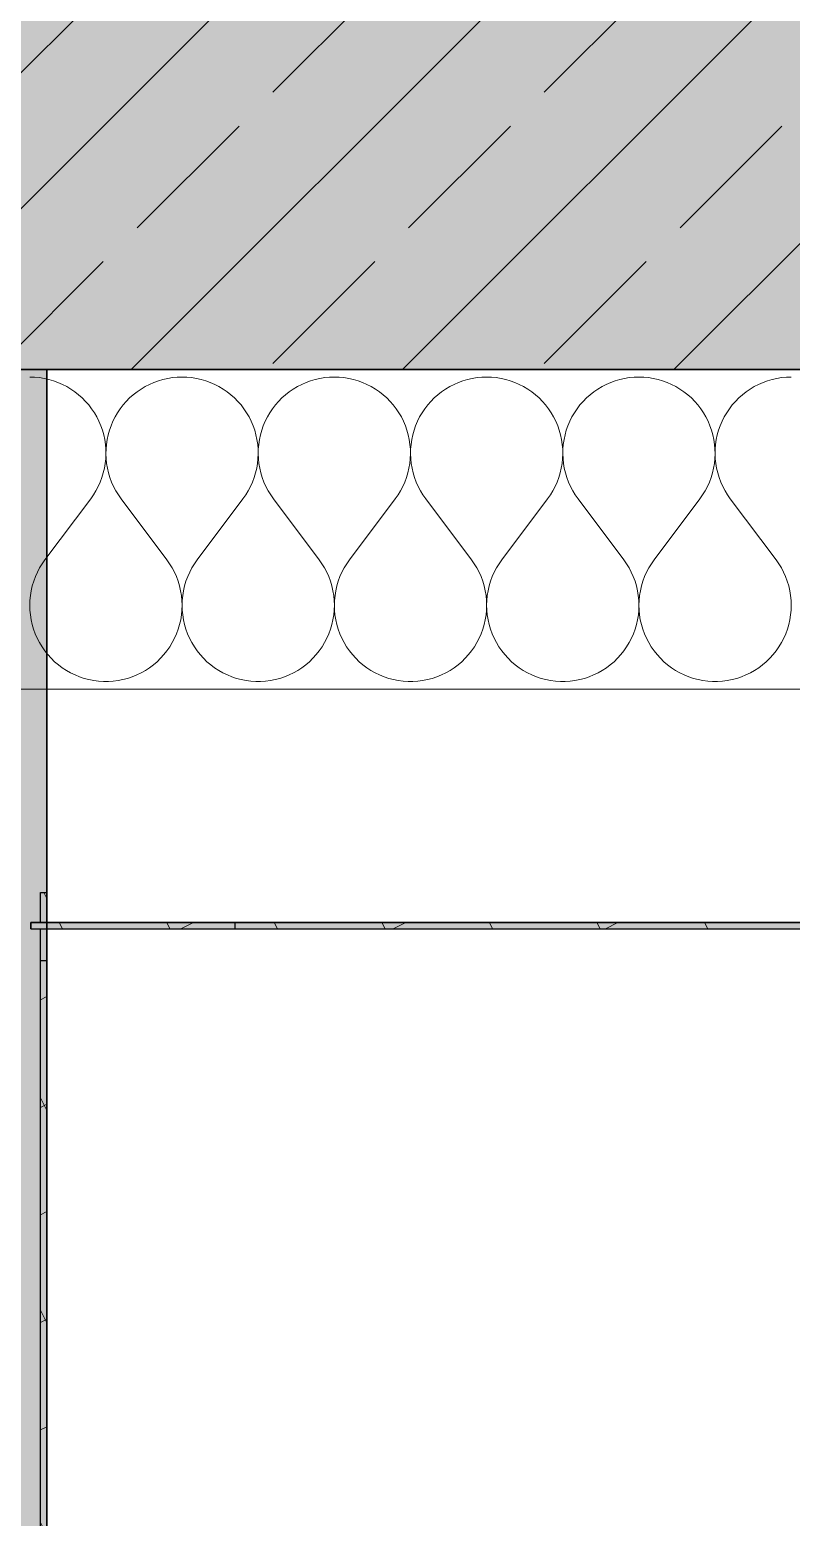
# Model space of a CAD drawing. Header units: metres. Extents: x -22.4 to 53.1, y 133.6 to 157.9.
# Drawn here: x 0.94 to 1.416, y 137.122 to 138.052 of the extents above; entities that cross this region are included whole.
import ezdxf

# ---------------------------------------------------------------- set-up
doc = ezdxf.new("R2010")
doc.units = ezdxf.units.M
doc.header["$MEASUREMENT"] = 0
doc.linetypes.add('Wipeout_Contour', pattern=[1, 0, -1])
for name, color, linetype in [('10  Fassade', 7, 'Continuous'), ('10  Fassade_Deckschraffur', 7, 'Continuous'), ('10  Fassade_Schnittschraffur', 7, 'Continuous'), ('10  Treppen + Rampen', 7, 'Continuous'), ('10  Wand Massiv', 7, 'Continuous'), ('10  Wand Massiv_Schnittschraffur', 7, 'Continuous'), ('Neubau_10  Treppen + Rampen', 7, 'Continuous')]:
    doc.layers.add(name, color=color, linetype=linetype)
pattern_1 = [(26.86749, (-110.10794, 75.264664), (-0.027115717, 0.053523246), []), (116.86749, (-110.10794, 75.264664), (0.053523246, 0.027115717), [])]

# ---------------------------------------------------------------- blocks, each defined once
blk = doc.blocks.new('*X16', base_point=(-23.4289, 120.77961))
at = {"layer": '10  Wand Massiv_Schnittschraffur', "color": 98, "linetype": 'Continuous', "lineweight": 13, "ltscale": 1000, "true_color": 0x000100}
for p, q in [((0.94269, 137.83505), (0.93968, 137.83515)), ((0.94569, 137.83477), (0.94269, 137.83505)), ((0.94866, 137.83429), (0.94569, 137.83477)), ((0.9516, 137.83363), (0.94866, 137.83429)), ((0.95449, 137.83278), (0.9516, 137.83363)), ((0.95732, 137.83176), (0.95449, 137.83278)), ((0.96008, 137.83055), (0.95732, 137.83176)), ((0.96276, 137.82918), (0.96008, 137.83055)), ((1.01451, 137.83055), (1.01183, 137.82918)), ((1.01727, 137.83176), (1.01451, 137.83055)), ((1.0201, 137.83278), (1.01727, 137.83176)), ((1.02299, 137.83363), (1.0201, 137.83278)), ((1.02593, 137.83429), (1.02299, 137.83363)), ((1.02891, 137.83477), (1.02593, 137.83429)), ((1.0319, 137.83505), (1.02891, 137.83477)), ((1.03491, 137.83515), (1.0319, 137.83505)), ((1.03793, 137.83505), (1.03491, 137.83515)), ((1.04092, 137.83477), (1.03793, 137.83505)), ((1.0439, 137.83429), (1.04092, 137.83477)), ((1.04684, 137.83363), (1.0439, 137.83429)), ((1.04973, 137.83278), (1.04684, 137.83363)), ((1.05256, 137.83176), (1.04973, 137.83278)), ((1.05532, 137.83055), (1.05256, 137.83176)), ((1.058, 137.82918), (1.05532, 137.83055)), ((1.10975, 137.83055), (1.10707, 137.82918)), ((1.11251, 137.83176), (1.10975, 137.83055)), ((1.11534, 137.83278), (1.11251, 137.83176)), ((1.11823, 137.83363), (1.11534, 137.83278)), ((1.12117, 137.83429), (1.11823, 137.83363)), ((1.12414, 137.83477), (1.12117, 137.83429)), ((1.12714, 137.83505), (1.12414, 137.83477)), ((1.13015, 137.83515), (1.12714, 137.83505)), ((1.13316, 137.83505), (1.13015, 137.83515)), ((1.13616, 137.83477), (1.13316, 137.83505)), ((1.13914, 137.83429), (1.13616, 137.83477)), ((1.14208, 137.83363), (1.13914, 137.83429)), ((1.14497, 137.83278), (1.14208, 137.83363)), ((1.1478, 137.83176), (1.14497, 137.83278)), ((1.15056, 137.83055), (1.1478, 137.83176)), ((1.15324, 137.82918), (1.15056, 137.83055)), ((1.20499, 137.83055), (1.20231, 137.82918)), ((1.20775, 137.83176), (1.20499, 137.83055)), ((1.21058, 137.83278), (1.20775, 137.83176)), ((1.21347, 137.83363), (1.21058, 137.83278)), ((1.21641, 137.83429), (1.21347, 137.83363)), ((1.21938, 137.83477), (1.21641, 137.83429)), ((1.22238, 137.83505), (1.21938, 137.83477)), ((1.22539, 137.83515), (1.22238, 137.83505)), ((1.2284, 137.83505), (1.22539, 137.83515)), ((1.2314, 137.83477), (1.2284, 137.83505)), ((1.23437, 137.83429), (1.2314, 137.83477)), ((1.23731, 137.83363), (1.23437, 137.83429)), ((1.2402, 137.83278), (1.23731, 137.83363)), ((1.24304, 137.83176), (1.2402, 137.83278)), ((1.2458, 137.83055), (1.24304, 137.83176)), ((1.24848, 137.82918), (1.2458, 137.83055)), ((1.30022, 137.83055), (1.29754, 137.82918)), ((1.30298, 137.83176), (1.30022, 137.83055)), ((1.30582, 137.83278), (1.30298, 137.83176)), ((1.30871, 137.83363), (1.30582, 137.83278)), ((1.31165, 137.83429), (1.30871, 137.83363)), ((1.31462, 137.83477), (1.31165, 137.83429)), ((1.31762, 137.83505), (1.31462, 137.83477)), ((1.32063, 137.83515), (1.31762, 137.83505)), ((1.32364, 137.83505), (1.32063, 137.83515)), ((1.32664, 137.83477), (1.32364, 137.83505)), ((1.32961, 137.83429), (1.32664, 137.83477)), ((1.33255, 137.83363), (1.32961, 137.83429)), ((1.33544, 137.83278), (1.33255, 137.83363)), ((1.33827, 137.83176), (1.33544, 137.83278)), ((1.34104, 137.83055), (1.33827, 137.83176)), ((1.34371, 137.82918), (1.34104, 137.83055)), ((1.39546, 137.83055), (1.39278, 137.82918)), ((1.39822, 137.83176), (1.39546, 137.83055)), ((1.40105, 137.83278), (1.39822, 137.83176)), ((1.40394, 137.83363), (1.40105, 137.83278)), ((1.40688, 137.83429), (1.40394, 137.83363)), ((1.40986, 137.83477), (1.40688, 137.83429)), ((1.41286, 137.83505), (1.40986, 137.83477)), ((1.41587, 137.83515), (1.41286, 137.83505)), ((0.96535, 137.82763), (0.96276, 137.82918)), ((0.96783, 137.82593), (0.96535, 137.82763)), ((0.97021, 137.82407), (0.96783, 137.82593)), ((0.97245, 137.82207), (0.97021, 137.82407)), ((0.97457, 137.81993), (0.97245, 137.82207)), ((1.00214, 137.82207), (1.00002, 137.81993)), ((1.00439, 137.82407), (1.00214, 137.82207)), ((1.00676, 137.82593), (1.00439, 137.82407)), ((1.00924, 137.82763), (1.00676, 137.82593)), ((1.01183, 137.82918), (1.00924, 137.82763)), ((1.06059, 137.82763), (1.058, 137.82918)), ((1.06307, 137.82593), (1.06059, 137.82763)), ((1.06544, 137.82407), (1.06307, 137.82593)), ((1.06769, 137.82207), (1.06544, 137.82407)), ((1.06981, 137.81993), (1.06769, 137.82207)), ((1.09738, 137.82207), (1.09526, 137.81993)), ((1.09962, 137.82407), (1.09738, 137.82207)), ((1.102, 137.82593), (1.09962, 137.82407)), ((1.10448, 137.82763), (1.102, 137.82593)), ((1.10707, 137.82918), (1.10448, 137.82763)), ((1.15583, 137.82763), (1.15324, 137.82918)), ((1.15831, 137.82593), (1.15583, 137.82763)), ((1.16068, 137.82407), (1.15831, 137.82593)), ((1.16293, 137.82207), (1.16068, 137.82407)), ((1.16505, 137.81993), (1.16293, 137.82207)), ((1.19261, 137.82207), (1.1905, 137.81993)), ((1.19486, 137.82407), (1.19261, 137.82207)), ((1.19723, 137.82593), (1.19486, 137.82407)), ((1.19972, 137.82763), (1.19723, 137.82593)), ((1.20231, 137.82918), (1.19972, 137.82763)), ((1.25106, 137.82763), (1.24848, 137.82918)), ((1.25355, 137.82593), (1.25106, 137.82763)), ((1.25592, 137.82407), (1.25355, 137.82593)), ((1.25817, 137.82207), (1.25592, 137.82407)), ((1.26029, 137.81993), (1.25817, 137.82207)), ((1.28785, 137.82207), (1.28573, 137.81993)), ((1.2901, 137.82407), (1.28785, 137.82207)), ((1.29247, 137.82593), (1.2901, 137.82407)), ((1.29496, 137.82763), (1.29247, 137.82593)), ((1.29754, 137.82918), (1.29496, 137.82763)), ((1.3463, 137.82763), (1.34371, 137.82918)), ((1.34879, 137.82593), (1.3463, 137.82763)), ((1.35116, 137.82407), (1.34879, 137.82593)), ((1.35341, 137.82207), (1.35116, 137.82407)), ((1.35553, 137.81993), (1.35341, 137.82207)), ((1.38309, 137.82207), (1.38097, 137.81993)), ((1.38534, 137.82407), (1.38309, 137.82207)), ((1.38771, 137.82593), (1.38534, 137.82407)), ((1.3902, 137.82763), (1.38771, 137.82593)), ((1.39278, 137.82918), (1.3902, 137.82763)), ((0.97655, 137.81766), (0.97457, 137.81993)), ((0.97838, 137.81527), (0.97655, 137.81766)), ((0.98006, 137.81276), (0.97838, 137.81527)), ((0.98157, 137.81016), (0.98006, 137.81276)), ((0.99453, 137.81276), (0.99302, 137.81016)), ((0.99621, 137.81527), (0.99453, 137.81276)), ((0.99804, 137.81766), (0.99621, 137.81527)), ((1.00002, 137.81993), (0.99804, 137.81766)), ((1.07179, 137.81766), (1.06981, 137.81993)), ((1.07362, 137.81527), (1.07179, 137.81766)), ((1.0753, 137.81276), (1.07362, 137.81527)), ((1.07681, 137.81016), (1.0753, 137.81276)), ((1.08977, 137.81276), (1.08826, 137.81016)), ((1.09145, 137.81527), (1.08977, 137.81276)), ((1.09328, 137.81766), (1.09145, 137.81527)), ((1.09526, 137.81993), (1.09328, 137.81766)), ((1.16703, 137.81766), (1.16505, 137.81993)), ((1.16886, 137.81527), (1.16703, 137.81766)), ((1.17054, 137.81276), (1.16886, 137.81527)), ((1.17205, 137.81016), (1.17054, 137.81276)), ((1.18501, 137.81276), (1.18349, 137.81016)), ((1.18669, 137.81527), (1.18501, 137.81276)), ((1.18852, 137.81766), (1.18669, 137.81527)), ((1.1905, 137.81993), (1.18852, 137.81766)), ((1.26227, 137.81766), (1.26029, 137.81993)), ((1.2641, 137.81527), (1.26227, 137.81766)), ((1.26577, 137.81276), (1.2641, 137.81527)), ((1.26729, 137.81016), (1.26577, 137.81276)), ((1.28025, 137.81276), (1.27873, 137.81016)), ((1.28192, 137.81527), (1.28025, 137.81276)), ((1.28375, 137.81766), (1.28192, 137.81527)), ((1.28573, 137.81993), (1.28375, 137.81766)), ((1.3575, 137.81766), (1.35553, 137.81993)), ((1.35934, 137.81527), (1.3575, 137.81766)), ((1.36101, 137.81276), (1.35934, 137.81527)), ((1.36253, 137.81016), (1.36101, 137.81276)), ((1.37549, 137.81276), (1.37397, 137.81016)), ((1.37716, 137.81527), (1.37549, 137.81276)), ((1.37899, 137.81766), (1.37716, 137.81527)), ((1.38097, 137.81993), (1.37899, 137.81766)), ((0.98292, 137.80747), (0.98157, 137.81016)), ((0.98409, 137.80469), (0.98292, 137.80747)), ((0.98509, 137.80185), (0.98409, 137.80469)), ((0.9905, 137.80469), (0.9895, 137.80185)), ((0.99167, 137.80747), (0.9905, 137.80469)), ((0.99302, 137.81016), (0.99167, 137.80747)), ((1.07816, 137.80747), (1.07681, 137.81016)), ((1.07933, 137.80469), (1.07816, 137.80747)), ((1.08033, 137.80185), (1.07933, 137.80469)), ((1.08574, 137.80469), (1.08474, 137.80185)), ((1.08691, 137.80747), (1.08574, 137.80469)), ((1.08826, 137.81016), (1.08691, 137.80747)), ((1.1734, 137.80747), (1.17205, 137.81016)), ((1.17457, 137.80469), (1.1734, 137.80747)), ((1.17557, 137.80185), (1.17457, 137.80469)), ((1.18097, 137.80469), (1.17998, 137.80185)), ((1.18215, 137.80747), (1.18097, 137.80469)), ((1.18349, 137.81016), (1.18215, 137.80747)), ((1.26864, 137.80747), (1.26729, 137.81016)), ((1.26981, 137.80469), (1.26864, 137.80747)), ((1.27081, 137.80185), (1.26981, 137.80469)), ((1.27621, 137.80469), (1.27521, 137.80185)), ((1.27739, 137.80747), (1.27621, 137.80469)), ((1.27873, 137.81016), (1.27739, 137.80747)), ((1.36387, 137.80747), (1.36253, 137.81016)), ((1.36505, 137.80469), (1.36387, 137.80747)), ((1.36604, 137.80185), (1.36505, 137.80469)), ((1.37145, 137.80469), (1.37045, 137.80185)), ((1.37262, 137.80747), (1.37145, 137.80469)), ((1.37397, 137.81016), (1.37262, 137.80747)), ((0.98591, 137.79895), (0.98509, 137.80185)), ((0.98654, 137.796), (0.98591, 137.79895)), ((0.98698, 137.79302), (0.98654, 137.796)), ((0.98723, 137.79002), (0.98698, 137.79302)), ((0.98761, 137.79302), (0.98736, 137.79002)), ((0.98806, 137.796), (0.98761, 137.79302)), ((0.98869, 137.79895), (0.98806, 137.796)), ((0.9895, 137.80185), (0.98869, 137.79895)), ((1.08114, 137.79895), (1.08033, 137.80185)), ((1.08177, 137.796), (1.08114, 137.79895)), ((1.08222, 137.79302), (1.08177, 137.796)), ((1.08247, 137.79002), (1.08222, 137.79302)), ((1.08285, 137.79302), (1.0826, 137.79002)), ((1.08329, 137.796), (1.08285, 137.79302)), ((1.08392, 137.79895), (1.08329, 137.796)), ((1.08474, 137.80185), (1.08392, 137.79895)), ((1.17638, 137.79895), (1.17557, 137.80185)), ((1.17701, 137.796), (1.17638, 137.79895)), ((1.17745, 137.79302), (1.17701, 137.796)), ((1.17771, 137.79002), (1.17745, 137.79302)), ((1.17809, 137.79302), (1.17784, 137.79002)), ((1.17853, 137.796), (1.17809, 137.79302)), ((1.17916, 137.79895), (1.17853, 137.796)), ((1.17998, 137.80185), (1.17916, 137.79895)), ((1.27162, 137.79895), (1.27081, 137.80185)), ((1.27225, 137.796), (1.27162, 137.79895)), ((1.27269, 137.79302), (1.27225, 137.796)), ((1.27294, 137.79002), (1.27269, 137.79302)), ((1.27333, 137.79302), (1.27308, 137.79002)), ((1.27377, 137.796), (1.27333, 137.79302)), ((1.2744, 137.79895), (1.27377, 137.796)), ((1.27521, 137.80185), (1.2744, 137.79895)), ((1.36686, 137.79895), (1.36604, 137.80185)), ((1.36749, 137.796), (1.36686, 137.79895)), ((1.36793, 137.79302), (1.36749, 137.796)), ((1.36818, 137.79002), (1.36793, 137.79302)), ((1.36857, 137.79302), (1.36831, 137.79002)), ((1.36901, 137.796), (1.36857, 137.79302)), ((1.36964, 137.79895), (1.36901, 137.796)), ((1.37045, 137.80185), (1.36964, 137.79895)), ((0.98685, 137.78101), (0.98717, 137.784)), ((0.98717, 137.784), (0.98729, 137.78701)), ((0.98729, 137.78701), (0.98723, 137.79002)), ((0.98736, 137.79002), (0.9873, 137.78701)), ((0.9873, 137.78701), (0.98743, 137.784)), ((0.98743, 137.784), (0.98774, 137.78101)), ((1.08209, 137.78101), (1.0824, 137.784)), ((1.0824, 137.784), (1.08253, 137.78701)), ((1.08253, 137.78701), (1.08247, 137.79002)), ((1.0826, 137.79002), (1.08254, 137.78701)), ((1.08254, 137.78701), (1.08266, 137.784)), ((1.08266, 137.784), (1.08298, 137.78101)), ((1.17732, 137.78101), (1.17764, 137.784)), ((1.17764, 137.784), (1.17777, 137.78701)), ((1.17777, 137.78701), (1.17771, 137.79002)), ((1.17784, 137.79002), (1.17777, 137.78701)), ((1.17777, 137.78701), (1.1779, 137.784)), ((1.1779, 137.784), (1.17822, 137.78101)), ((1.27256, 137.78101), (1.27288, 137.784)), ((1.27288, 137.784), (1.27301, 137.78701)), ((1.27301, 137.78701), (1.27294, 137.79002)), ((1.27308, 137.79002), (1.27301, 137.78701)), ((1.27301, 137.78701), (1.27314, 137.784)), ((1.27314, 137.784), (1.27346, 137.78101)), ((1.3678, 137.78101), (1.36812, 137.784)), ((1.36812, 137.784), (1.36825, 137.78701)), ((1.36825, 137.78701), (1.36818, 137.79002)), ((1.36831, 137.79002), (1.36825, 137.78701)), ((1.36825, 137.78701), (1.36838, 137.784)), ((1.36838, 137.784), (1.3687, 137.78101)), ((0.98477, 137.77222), (0.98565, 137.77511)), ((0.98565, 137.77511), (0.98634, 137.77804)), ((0.98634, 137.77804), (0.98685, 137.78101)), ((0.98774, 137.78101), (0.98825, 137.77804)), ((0.98825, 137.77804), (0.98894, 137.77511)), ((0.98894, 137.77511), (0.98982, 137.77222)), ((1.08001, 137.77222), (1.08089, 137.77511)), ((1.08089, 137.77511), (1.08158, 137.77804)), ((1.08158, 137.77804), (1.08209, 137.78101)), ((1.08298, 137.78101), (1.08349, 137.77804)), ((1.08349, 137.77804), (1.08418, 137.77511)), ((1.08418, 137.77511), (1.08506, 137.77222)), ((1.17525, 137.77222), (1.17612, 137.77511)), ((1.17612, 137.77511), (1.17682, 137.77804)), ((1.17682, 137.77804), (1.17732, 137.78101)), ((1.17822, 137.78101), (1.17873, 137.77804)), ((1.17873, 137.77804), (1.17942, 137.77511)), ((1.17942, 137.77511), (1.1803, 137.77222)), ((1.27048, 137.77222), (1.27136, 137.77511)), ((1.27136, 137.77511), (1.27205, 137.77804)), ((1.27205, 137.77804), (1.27256, 137.78101)), ((1.27346, 137.78101), (1.27397, 137.77804)), ((1.27397, 137.77804), (1.27466, 137.77511)), ((1.27466, 137.77511), (1.27554, 137.77222)), ((1.36572, 137.77222), (1.3666, 137.77511)), ((1.3666, 137.77511), (1.36729, 137.77804)), ((1.36729, 137.77804), (1.3678, 137.78101)), ((1.3687, 137.78101), (1.3692, 137.77804)), ((1.3692, 137.77804), (1.3699, 137.77511)), ((1.3699, 137.77511), (1.37077, 137.77222)), ((0.98107, 137.76399), (0.98248, 137.76666)), ((0.98248, 137.76666), (0.98371, 137.7694)), ((0.98371, 137.7694), (0.98477, 137.77222)), ((0.98982, 137.77222), (0.99088, 137.7694)), ((0.99088, 137.7694), (0.99211, 137.76666)), ((0.99211, 137.76666), (0.99352, 137.76399)), ((1.07631, 137.76399), (1.07772, 137.76666)), ((1.07772, 137.76666), (1.07895, 137.7694)), ((1.07895, 137.7694), (1.08001, 137.77222)), ((1.08506, 137.77222), (1.08612, 137.7694)), ((1.08612, 137.7694), (1.08735, 137.76666)), ((1.08735, 137.76666), (1.08876, 137.76399)), ((1.17155, 137.76399), (1.17295, 137.76666)), ((1.17295, 137.76666), (1.17419, 137.7694)), ((1.17419, 137.7694), (1.17525, 137.77222)), ((1.1803, 137.77222), (1.18136, 137.7694)), ((1.18136, 137.7694), (1.18259, 137.76666)), ((1.18259, 137.76666), (1.18399, 137.76399)), ((1.26679, 137.76399), (1.26819, 137.76666)), ((1.26819, 137.76666), (1.26943, 137.7694)), ((1.26943, 137.7694), (1.27048, 137.77222)), ((1.27554, 137.77222), (1.27659, 137.7694)), ((1.27659, 137.7694), (1.27783, 137.76666)), ((1.27783, 137.76666), (1.27923, 137.76399)), ((1.36203, 137.76399), (1.36343, 137.76666)), ((1.36343, 137.76666), (1.36466, 137.7694)), ((1.36466, 137.7694), (1.36572, 137.77222)), ((1.37077, 137.77222), (1.37183, 137.7694)), ((1.37183, 137.7694), (1.37307, 137.76666)), ((1.37307, 137.76666), (1.37447, 137.76399)), ((0.9492, 137.72086), (0.97777, 137.75896)), ((0.97777, 137.75896), (0.9795, 137.76142)), ((0.9795, 137.76142), (0.98107, 137.76399)), ((0.99352, 137.76399), (0.99509, 137.76142)), ((0.99509, 137.76142), (0.99682, 137.75896)), ((1.02539, 137.72086), (0.99682, 137.75896)), ((1.04444, 137.72086), (1.07301, 137.75896)), ((1.07301, 137.75896), (1.07474, 137.76142)), ((1.07474, 137.76142), (1.07631, 137.76399)), ((1.08876, 137.76399), (1.09033, 137.76142)), ((1.09033, 137.76142), (1.09206, 137.75896)), ((1.12063, 137.72086), (1.09206, 137.75896)), ((1.13968, 137.72086), (1.16825, 137.75896)), ((1.16825, 137.75896), (1.16998, 137.76142)), ((1.16998, 137.76142), (1.17155, 137.76399)), ((1.18399, 137.76399), (1.18557, 137.76142)), ((1.18557, 137.76142), (1.1873, 137.75896)), ((1.21587, 137.72086), (1.1873, 137.75896)), ((1.23491, 137.72086), (1.26349, 137.75896)), ((1.26349, 137.75896), (1.26522, 137.76142)), ((1.26522, 137.76142), (1.26679, 137.76399)), ((1.27923, 137.76399), (1.2808, 137.76142)), ((1.2808, 137.76142), (1.28253, 137.75896)), ((1.31111, 137.72086), (1.28253, 137.75896)), ((1.33015, 137.72086), (1.35872, 137.75896)), ((1.35872, 137.75896), (1.36045, 137.76142)), ((1.36045, 137.76142), (1.36203, 137.76399)), ((1.37447, 137.76399), (1.37604, 137.76142)), ((1.37604, 137.76142), (1.37777, 137.75896)), ((1.40634, 137.72086), (1.37777, 137.75896)), ((0.9492, 137.72086), (0.94745, 137.71836)), ((1.02715, 137.71836), (1.02539, 137.72086)), ((1.04444, 137.72086), (1.04268, 137.71836)), ((1.12238, 137.71836), (1.12063, 137.72086)), ((1.13968, 137.72086), (1.13792, 137.71836)), ((1.21762, 137.71836), (1.21587, 137.72086)), ((1.23491, 137.72086), (1.23316, 137.71836)), ((1.31286, 137.71836), (1.31111, 137.72086)), ((1.33015, 137.72086), (1.3284, 137.71836)), ((1.4081, 137.71836), (1.40634, 137.72086)), ((0.94319, 137.71025), (0.94213, 137.70739)), ((0.94444, 137.71304), (0.94319, 137.71025)), ((0.94586, 137.71575), (0.94444, 137.71304)), ((0.94745, 137.71836), (0.94586, 137.71575)), ((1.02874, 137.71575), (1.02715, 137.71836)), ((1.03015, 137.71304), (1.02874, 137.71575)), ((1.0314, 137.71025), (1.03015, 137.71304)), ((1.03246, 137.70739), (1.0314, 137.71025)), ((1.03843, 137.71025), (1.03737, 137.70739)), ((1.03968, 137.71304), (1.03843, 137.71025)), ((1.04109, 137.71575), (1.03968, 137.71304)), ((1.04268, 137.71836), (1.04109, 137.71575)), ((1.12397, 137.71575), (1.12238, 137.71836)), ((1.12539, 137.71304), (1.12397, 137.71575)), ((1.12664, 137.71025), (1.12539, 137.71304)), ((1.1277, 137.70739), (1.12664, 137.71025)), ((1.13367, 137.71025), (1.13261, 137.70739)), ((1.13491, 137.71304), (1.13367, 137.71025)), ((1.13633, 137.71575), (1.13491, 137.71304)), ((1.13792, 137.71836), (1.13633, 137.71575)), ((1.21921, 137.71575), (1.21762, 137.71836)), ((1.22063, 137.71304), (1.21921, 137.71575)), ((1.22187, 137.71025), (1.22063, 137.71304)), ((1.22293, 137.70739), (1.22187, 137.71025)), ((1.22891, 137.71025), (1.22785, 137.70739)), ((1.23015, 137.71304), (1.22891, 137.71025)), ((1.23157, 137.71575), (1.23015, 137.71304)), ((1.23316, 137.71836), (1.23157, 137.71575)), ((1.31445, 137.71575), (1.31286, 137.71836)), ((1.31587, 137.71304), (1.31445, 137.71575)), ((1.31711, 137.71025), (1.31587, 137.71304)), ((1.31817, 137.70739), (1.31711, 137.71025)), ((1.32415, 137.71025), (1.32309, 137.70739)), ((1.32539, 137.71304), (1.32415, 137.71025)), ((1.32681, 137.71575), (1.32539, 137.71304)), ((1.3284, 137.71836), (1.32681, 137.71575)), ((1.40969, 137.71575), (1.4081, 137.71836)), ((1.41111, 137.71304), (1.40969, 137.71575)), ((1.41235, 137.71025), (1.41111, 137.71304)), ((1.41341, 137.70739), (1.41235, 137.71025)), ((0.94057, 137.70148), (0.94008, 137.69846)), ((0.94126, 137.70446), (0.94057, 137.70148)), ((0.94213, 137.70739), (0.94126, 137.70446)), ((1.03333, 137.70446), (1.03246, 137.70739)), ((1.03402, 137.70148), (1.03333, 137.70446)), ((1.03451, 137.69846), (1.03402, 137.70148)), ((1.03581, 137.70148), (1.03532, 137.69846)), ((1.0365, 137.70446), (1.03581, 137.70148)), ((1.03737, 137.70739), (1.0365, 137.70446)), ((1.12857, 137.70446), (1.1277, 137.70739)), ((1.12926, 137.70148), (1.12857, 137.70446)), ((1.12975, 137.69846), (1.12926, 137.70148)), ((1.13105, 137.70148), (1.13056, 137.69846)), ((1.13173, 137.70446), (1.13105, 137.70148)), ((1.13261, 137.70739), (1.13173, 137.70446)), ((1.22381, 137.70446), (1.22293, 137.70739)), ((1.2245, 137.70148), (1.22381, 137.70446)), ((1.22499, 137.69846), (1.2245, 137.70148)), ((1.22629, 137.70148), (1.22579, 137.69846)), ((1.22697, 137.70446), (1.22629, 137.70148)), ((1.22785, 137.70739), (1.22697, 137.70446)), ((1.31905, 137.70446), (1.31817, 137.70739)), ((1.31973, 137.70148), (1.31905, 137.70446)), ((1.32023, 137.69846), (1.31973, 137.70148)), ((1.32152, 137.70148), (1.32103, 137.69846)), ((1.32221, 137.70446), (1.32152, 137.70148)), ((1.32309, 137.70739), (1.32221, 137.70446)), ((1.41429, 137.70446), (1.41341, 137.70739)), ((1.41497, 137.70148), (1.41429, 137.70446)), ((1.41547, 137.69846), (1.41497, 137.70148)), ((0.93978, 137.69542), (0.93968, 137.69237)), ((0.93968, 137.69237), (0.93977, 137.68931)), ((0.94008, 137.69846), (0.93978, 137.69542)), ((1.03481, 137.69542), (1.03451, 137.69846)), ((1.03491, 137.69237), (1.03481, 137.69542)), ((1.03482, 137.68931), (1.03491, 137.69237)), ((1.03502, 137.69542), (1.03491, 137.69237)), ((1.03491, 137.69237), (1.03501, 137.68931)), ((1.03532, 137.69846), (1.03502, 137.69542)), ((1.13005, 137.69542), (1.12975, 137.69846)), ((1.13015, 137.69237), (1.13005, 137.69542)), ((1.13006, 137.68931), (1.13015, 137.69237)), ((1.13026, 137.69542), (1.13015, 137.69237)), ((1.13015, 137.69237), (1.13025, 137.68931)), ((1.13056, 137.69846), (1.13026, 137.69542)), ((1.22529, 137.69542), (1.22499, 137.69846)), ((1.22539, 137.69237), (1.22529, 137.69542)), ((1.2253, 137.68931), (1.22539, 137.69237)), ((1.22549, 137.69542), (1.22539, 137.69237)), ((1.22539, 137.69237), (1.22548, 137.68931)), ((1.22579, 137.69846), (1.22549, 137.69542)), ((1.32053, 137.69542), (1.32023, 137.69846)), ((1.32063, 137.69237), (1.32053, 137.69542)), ((1.32054, 137.68931), (1.32063, 137.69237)), ((1.32073, 137.69542), (1.32063, 137.69237)), ((1.32063, 137.69237), (1.32072, 137.68931)), ((1.32103, 137.69846), (1.32073, 137.69542)), ((1.41576, 137.69542), (1.41547, 137.69846)), ((1.41587, 137.69237), (1.41576, 137.69542)), ((1.41577, 137.68931), (1.41587, 137.69237)), ((0.93977, 137.68931), (0.94006, 137.68627)), ((0.94006, 137.68627), (0.94054, 137.68325)), ((0.94054, 137.68325), (0.94122, 137.68027)), ((1.03337, 137.68027), (1.03405, 137.68325)), ((1.03405, 137.68325), (1.03453, 137.68627)), ((1.03453, 137.68627), (1.03482, 137.68931)), ((1.03501, 137.68931), (1.0353, 137.68627)), ((1.0353, 137.68627), (1.03578, 137.68325)), ((1.03578, 137.68325), (1.03646, 137.68027)), ((1.12861, 137.68027), (1.12929, 137.68325)), ((1.12929, 137.68325), (1.12977, 137.68627)), ((1.12977, 137.68627), (1.13006, 137.68931)), ((1.13025, 137.68931), (1.13053, 137.68627)), ((1.13053, 137.68627), (1.13102, 137.68325)), ((1.13102, 137.68325), (1.13169, 137.68027)), ((1.22385, 137.68027), (1.22453, 137.68325)), ((1.22453, 137.68325), (1.22501, 137.68627)), ((1.22501, 137.68627), (1.2253, 137.68931)), ((1.22548, 137.68931), (1.22577, 137.68627)), ((1.22577, 137.68627), (1.22626, 137.68325)), ((1.22626, 137.68325), (1.22693, 137.68027)), ((1.31909, 137.68027), (1.31976, 137.68325)), ((1.31976, 137.68325), (1.32025, 137.68627)), ((1.32025, 137.68627), (1.32054, 137.68931)), ((1.32072, 137.68931), (1.32101, 137.68627)), ((1.32101, 137.68627), (1.32149, 137.68325)), ((1.32149, 137.68325), (1.32217, 137.68027)), ((1.41433, 137.68027), (1.415, 137.68325)), ((1.415, 137.68325), (1.41549, 137.68627)), ((1.41549, 137.68627), (1.41577, 137.68931)), ((0.94122, 137.68027), (0.94208, 137.67734)), ((0.94208, 137.67734), (0.94313, 137.67447)), ((0.94313, 137.67447), (0.94437, 137.67168)), ((1.03022, 137.67168), (1.03146, 137.67447)), ((1.03146, 137.67447), (1.03251, 137.67734)), ((1.03251, 137.67734), (1.03337, 137.68027)), ((1.03646, 137.68027), (1.03732, 137.67734)), ((1.03732, 137.67734), (1.03837, 137.67447)), ((1.03837, 137.67447), (1.03961, 137.67168)), ((1.12546, 137.67168), (1.1267, 137.67447)), ((1.1267, 137.67447), (1.12775, 137.67734)), ((1.12775, 137.67734), (1.12861, 137.68027)), ((1.13169, 137.68027), (1.13256, 137.67734)), ((1.13256, 137.67734), (1.13361, 137.67447)), ((1.13361, 137.67447), (1.13484, 137.67168)), ((1.2207, 137.67168), (1.22193, 137.67447)), ((1.22193, 137.67447), (1.22299, 137.67734)), ((1.22299, 137.67734), (1.22385, 137.68027)), ((1.22693, 137.68027), (1.2278, 137.67734)), ((1.2278, 137.67734), (1.22885, 137.67447)), ((1.22885, 137.67447), (1.23008, 137.67168)), ((1.31594, 137.67168), (1.31717, 137.67447)), ((1.31717, 137.67447), (1.31822, 137.67734)), ((1.31822, 137.67734), (1.31909, 137.68027)), ((1.32217, 137.68027), (1.32304, 137.67734)), ((1.32304, 137.67734), (1.32409, 137.67447)), ((1.32409, 137.67447), (1.32532, 137.67168)), ((1.41118, 137.67168), (1.41241, 137.67447)), ((1.41241, 137.67447), (1.41346, 137.67734)), ((1.41346, 137.67734), (1.41433, 137.68027)), ((0.94437, 137.67168), (0.94578, 137.66897)), ((0.94578, 137.66897), (0.94736, 137.66635)), ((0.94736, 137.66635), (0.94911, 137.66385)), ((0.94911, 137.66385), (0.95101, 137.66145)), ((1.02358, 137.66145), (1.02549, 137.66385)), ((1.02549, 137.66385), (1.02723, 137.66635)), ((1.02723, 137.66635), (1.02881, 137.66897)), ((1.02881, 137.66897), (1.03022, 137.67168)), ((1.03961, 137.67168), (1.04102, 137.66897)), ((1.04102, 137.66897), (1.0426, 137.66635)), ((1.0426, 137.66635), (1.04434, 137.66385)), ((1.04434, 137.66385), (1.04625, 137.66145)), ((1.11882, 137.66145), (1.12072, 137.66385)), ((1.12072, 137.66385), (1.12247, 137.66635)), ((1.12247, 137.66635), (1.12405, 137.66897)), ((1.12405, 137.66897), (1.12546, 137.67168)), ((1.13484, 137.67168), (1.13625, 137.66897)), ((1.13625, 137.66897), (1.13784, 137.66635)), ((1.13784, 137.66635), (1.13958, 137.66385)), ((1.13958, 137.66385), (1.14148, 137.66145)), ((1.21406, 137.66145), (1.21596, 137.66385)), ((1.21596, 137.66385), (1.21771, 137.66635)), ((1.21771, 137.66635), (1.21929, 137.66897)), ((1.21929, 137.66897), (1.2207, 137.67168)), ((1.23008, 137.67168), (1.23149, 137.66897)), ((1.23149, 137.66897), (1.23307, 137.66635)), ((1.23307, 137.66635), (1.23482, 137.66385)), ((1.23482, 137.66385), (1.23672, 137.66145)), ((1.3093, 137.66145), (1.3112, 137.66385)), ((1.3112, 137.66385), (1.31295, 137.66635)), ((1.31295, 137.66635), (1.31453, 137.66897)), ((1.31453, 137.66897), (1.31594, 137.67168)), ((1.32532, 137.67168), (1.32673, 137.66897)), ((1.32673, 137.66897), (1.32831, 137.66635)), ((1.32831, 137.66635), (1.33006, 137.66385)), ((1.33006, 137.66385), (1.33196, 137.66145)), ((1.40454, 137.66145), (1.40644, 137.66385)), ((1.40644, 137.66385), (1.40818, 137.66635)), ((1.40818, 137.66635), (1.40977, 137.66897)), ((1.40977, 137.66897), (1.41118, 137.67168)), ((0.95101, 137.66145), (0.95306, 137.65919)), ((0.95306, 137.65919), (0.95525, 137.65706)), ((0.95525, 137.65706), (0.95758, 137.65508)), ((0.95758, 137.65508), (0.96003, 137.65325)), ((1.01456, 137.65325), (1.01701, 137.65508)), ((1.01701, 137.65508), (1.01934, 137.65706)), ((1.01934, 137.65706), (1.02153, 137.65919)), ((1.02153, 137.65919), (1.02358, 137.66145)), ((1.04625, 137.66145), (1.0483, 137.65919)), ((1.0483, 137.65919), (1.05049, 137.65706)), ((1.05049, 137.65706), (1.05282, 137.65508)), ((1.05282, 137.65508), (1.05527, 137.65325)), ((1.1098, 137.65325), (1.11225, 137.65508)), ((1.11225, 137.65508), (1.11458, 137.65706)), ((1.11458, 137.65706), (1.11677, 137.65919)), ((1.11677, 137.65919), (1.11882, 137.66145)), ((1.14148, 137.66145), (1.14354, 137.65919)), ((1.14354, 137.65919), (1.14573, 137.65706)), ((1.14573, 137.65706), (1.14806, 137.65508)), ((1.14806, 137.65508), (1.1505, 137.65325)), ((1.20504, 137.65325), (1.20749, 137.65508)), ((1.20749, 137.65508), (1.20981, 137.65706)), ((1.20981, 137.65706), (1.21201, 137.65919)), ((1.21201, 137.65919), (1.21406, 137.66145)), ((1.23672, 137.66145), (1.23877, 137.65919)), ((1.23877, 137.65919), (1.24097, 137.65706)), ((1.24097, 137.65706), (1.24329, 137.65508)), ((1.24329, 137.65508), (1.24574, 137.65325)), ((1.30028, 137.65325), (1.30273, 137.65508)), ((1.30273, 137.65508), (1.30505, 137.65706)), ((1.30505, 137.65706), (1.30725, 137.65919)), ((1.30725, 137.65919), (1.3093, 137.66145)), ((1.33196, 137.66145), (1.33401, 137.65919)), ((1.33401, 137.65919), (1.33621, 137.65706)), ((1.33621, 137.65706), (1.33853, 137.65508)), ((1.33853, 137.65508), (1.34098, 137.65325)), ((1.39552, 137.65325), (1.39797, 137.65508)), ((1.39797, 137.65508), (1.40029, 137.65706)), ((1.40029, 137.65706), (1.40248, 137.65919)), ((1.40248, 137.65919), (1.40454, 137.66145)), ((0.96003, 137.65325), (0.96259, 137.65158)), ((0.96259, 137.65158), (0.96525, 137.65008)), ((0.96525, 137.65008), (0.968, 137.64875)), ((0.968, 137.64875), (0.97083, 137.64761)), ((0.97083, 137.64761), (0.97373, 137.64664)), ((0.97373, 137.64664), (0.97669, 137.64587)), ((0.97669, 137.64587), (0.97969, 137.64528)), ((0.97969, 137.64528), (0.98272, 137.64489)), ((0.98272, 137.64489), (0.98577, 137.64469)), ((0.98577, 137.64469), (0.98882, 137.64469)), ((0.98882, 137.64469), (0.99187, 137.64489)), ((0.99187, 137.64489), (0.9949, 137.64528)), ((0.9949, 137.64528), (0.9979, 137.64587)), ((0.9979, 137.64587), (1.00086, 137.64664)), ((1.00086, 137.64664), (1.00376, 137.64761)), ((1.00376, 137.64761), (1.00659, 137.64875)), ((1.00659, 137.64875), (1.00934, 137.65008)), ((1.00934, 137.65008), (1.012, 137.65158)), ((1.012, 137.65158), (1.01456, 137.65325)), ((1.05527, 137.65325), (1.05783, 137.65158)), ((1.05783, 137.65158), (1.06049, 137.65008)), ((1.06049, 137.65008), (1.06324, 137.64875)), ((1.06324, 137.64875), (1.06607, 137.64761)), ((1.06607, 137.64761), (1.06897, 137.64664)), ((1.06897, 137.64664), (1.07193, 137.64587)), ((1.07193, 137.64587), (1.07493, 137.64528)), ((1.07493, 137.64528), (1.07796, 137.64489)), ((1.07796, 137.64489), (1.08101, 137.64469)), ((1.08101, 137.64469), (1.08406, 137.64469)), ((1.08406, 137.64469), (1.08711, 137.64489)), ((1.08711, 137.64489), (1.09014, 137.64528)), ((1.09014, 137.64528), (1.09314, 137.64587)), ((1.09314, 137.64587), (1.0961, 137.64664)), ((1.0961, 137.64664), (1.099, 137.64761)), ((1.099, 137.64761), (1.10183, 137.64875)), ((1.10183, 137.64875), (1.10458, 137.65008)), ((1.10458, 137.65008), (1.10724, 137.65158)), ((1.10724, 137.65158), (1.1098, 137.65325)), ((1.1505, 137.65325), (1.15306, 137.65158)), ((1.15306, 137.65158), (1.15572, 137.65008)), ((1.15572, 137.65008), (1.15848, 137.64875)), ((1.15848, 137.64875), (1.16131, 137.64761)), ((1.16131, 137.64761), (1.16421, 137.64664)), ((1.16421, 137.64664), (1.16716, 137.64587)), ((1.16716, 137.64587), (1.17016, 137.64528)), ((1.17016, 137.64528), (1.17319, 137.64489)), ((1.17319, 137.64489), (1.17624, 137.64469)), ((1.17624, 137.64469), (1.1793, 137.64469)), ((1.1793, 137.64469), (1.18235, 137.64489)), ((1.18235, 137.64489), (1.18538, 137.64528)), ((1.18538, 137.64528), (1.18838, 137.64587)), ((1.18838, 137.64587), (1.19134, 137.64664)), ((1.19134, 137.64664), (1.19423, 137.64761)), ((1.19423, 137.64761), (1.19707, 137.64875)), ((1.19707, 137.64875), (1.19982, 137.65008)), ((1.19982, 137.65008), (1.20248, 137.65158)), ((1.20248, 137.65158), (1.20504, 137.65325)), ((1.24574, 137.65325), (1.2483, 137.65158)), ((1.2483, 137.65158), (1.25096, 137.65008)), ((1.25096, 137.65008), (1.25372, 137.64875)), ((1.25372, 137.64875), (1.25655, 137.64761)), ((1.25655, 137.64761), (1.25945, 137.64664)), ((1.25945, 137.64664), (1.2624, 137.64587)), ((1.2624, 137.64587), (1.2654, 137.64528)), ((1.2654, 137.64528), (1.26843, 137.64489)), ((1.26843, 137.64489), (1.27148, 137.64469)), ((1.27148, 137.64469), (1.27454, 137.64469)), ((1.27454, 137.64469), (1.27759, 137.64489)), ((1.27759, 137.64489), (1.28062, 137.64528)), ((1.28062, 137.64528), (1.28362, 137.64587)), ((1.28362, 137.64587), (1.28657, 137.64664)), ((1.28657, 137.64664), (1.28947, 137.64761)), ((1.28947, 137.64761), (1.2923, 137.64875)), ((1.2923, 137.64875), (1.29506, 137.65008)), ((1.29506, 137.65008), (1.29772, 137.65158)), ((1.29772, 137.65158), (1.30028, 137.65325)), ((1.34098, 137.65325), (1.34354, 137.65158)), ((1.34354, 137.65158), (1.3462, 137.65008)), ((1.3462, 137.65008), (1.34895, 137.64875)), ((1.34895, 137.64875), (1.35179, 137.64761)), ((1.35179, 137.64761), (1.35469, 137.64664)), ((1.35469, 137.64664), (1.35764, 137.64587)), ((1.35764, 137.64587), (1.36064, 137.64528)), ((1.36064, 137.64528), (1.36367, 137.64489)), ((1.36367, 137.64489), (1.36672, 137.64469)), ((1.36672, 137.64469), (1.36978, 137.64469)), ((1.36978, 137.64469), (1.37283, 137.64489)), ((1.37283, 137.64489), (1.37586, 137.64528)), ((1.37586, 137.64528), (1.37886, 137.64587)), ((1.37886, 137.64587), (1.38181, 137.64664)), ((1.38181, 137.64664), (1.38471, 137.64761)), ((1.38471, 137.64761), (1.38754, 137.64875)), ((1.38754, 137.64875), (1.3903, 137.65008)), ((1.3903, 137.65008), (1.39296, 137.65158)), ((1.39296, 137.65158), (1.39552, 137.65325))]:
    blk.add_line(p, q, dxfattribs=at)

msp = doc.modelspace()

# ---------------------------------------------------------------- hatches: boundary and pattern name
at = {"layer": '10  Wand Massiv_Schnittschraffur', "linetype": 'Continuous', "lineweight": 0, "true_color": 0xffffff}
msp.add_hatch(color=7, dxfattribs=at).paths.add_polyline_path([(0.60042, 137.83991), (3.81843, 137.83991), (3.81843, 138.08991), (0.60042, 138.08991)])
at = {"layer": '10  Wand Massiv_Schnittschraffur', "linetype": 'Continuous', "lineweight": 13, "true_color": 0x000100}
h = msp.add_hatch(dxfattribs=at)
h.set_pattern_fill('Beton__Stahlbeton_0001', color=98, style=0, pattern_type=2)
h.set_pattern_definition([(45, (-110.10794, 75.26466), (-0.08485281, 0.08485281), []), (45, (-110.15037, 75.30709), (-0.08485281, 0.08485281), [0.09, -0.03])])
h.paths.add_polyline_path([(0.60042, 137.83991), (3.81843, 137.83991), (3.81843, 138.08991), (0.60042, 138.08991)])

# ---------------------------------------------------------------- linework, layer by layer
at = {"layer": '10  Wand Massiv', "color": 7, "linetype": 'Continuous', "lineweight": 35, "ltscale": 1000}
msp.add_line((0.60042, 137.83991), (3.81843, 137.83991), dxfattribs=at)
at = {"layer": '10  Wand Massiv', "color": 7, "linetype": 'Continuous', "lineweight": 13, "ltscale": 1000, "flags": 128}
msp.add_lwpolyline([(0.80042, 137.63991), (3.81843, 137.63991)], dxfattribs=at)

# ---------------------------------------------------------------- block references
at = {"layer": '10  Treppen + Rampen', "color": 7, "linetype": 'Continuous', "lineweight": 13, "ltscale": 1000}
msp.add_blockref('*X16', (-23.4289, 120.77961), dxfattribs=at)

# ---------------------------------------------------------------- wipeouts: each hides what was drawn before it
at = {"color": 254, "linetype": 'Wipeout_Contour', "lineweight": 0, "ltscale": 550.082202}
msp.add_wipeout([(3.76321, 137.49391), (1.06821, 137.49391), (1.06821, 137.48991), (3.76321, 137.48991)], dxfattribs=at).dxf.layer = '10  Fassade_Deckschraffur'
at = {"color": 254, "linetype": 'Wipeout_Contour', "lineweight": 0, "ltscale": 548.24636}
msp.add_wipeout([(0.94642, 137.46991), (0.94642, 136.64491), (0.95042, 136.64491), (0.95042, 137.46991)], dxfattribs=at).dxf.layer = '10  Fassade_Deckschraffur'

# ---------------------------------------------------------------- next in the draw order: hatches: boundary and pattern name
at = {"layer": '10  Fassade_Schnittschraffur', "linetype": 'Continuous', "lineweight": 0, "true_color": 0xffffff}
msp.add_hatch(color=7, dxfattribs=at).paths.add_polyline_path([(0.95042, 136.64491), (0.95042, 137.51269), (0.94642, 137.51269), (0.94642, 136.64491)])
at = {"layer": '10  Fassade_Schnittschraffur', "linetype": 'Continuous', "lineweight": 13, "true_color": 0x000100}
h = msp.add_hatch(dxfattribs=at)
h.set_pattern_fill('Dämmung__hart_1_0001', color=98, style=0, pattern_type=2)
h.set_pattern_definition(pattern_1)
h.paths.add_polyline_path([(0.95042, 136.64491), (0.95042, 137.51269), (0.94642, 137.51269), (0.94642, 136.64491)])

# ---------------------------------------------------------------- next in the draw order: linework, layer by layer
at = {"layer": '10  Fassade', "color": 7, "linetype": 'Continuous', "lineweight": 25, "ltscale": 1000, "flags": 128}
msp.add_lwpolyline([(0.95042, 136.64491), (0.94642, 136.64491), (0.94642, 137.51269), (0.95042, 137.51269)], close=True, dxfattribs=at)
for points in [[(0.94642, 136.64491), (0.94642, 137.46991)], [(0.95042, 137.46991), (0.94642, 137.46991)], [(0.95042, 136.64491), (0.95042, 137.46991)]]:
    msp.add_lwpolyline(points, dxfattribs=at)

# ---------------------------------------------------------------- next in the draw order: wipeouts: each hides what was drawn before it
at = {"color": 254, "linetype": 'Wipeout_Contour', "lineweight": 0, "ltscale": 549.985992}
msp.add_wipeout([(1.06821, 137.49391), (0.94042, 137.49391), (0.94042, 137.48991), (1.06821, 137.48991)], dxfattribs=at).dxf.layer = '10  Fassade_Deckschraffur'

# ---------------------------------------------------------------- next in the draw order: hatches: boundary and pattern name
at = {"layer": '10  Fassade_Schnittschraffur', "linetype": 'Continuous', "lineweight": 0, "true_color": 0xffffff}
msp.add_hatch(color=7, dxfattribs=at).paths.add_polyline_path([(1.93792, 137.48991), (1.93792, 137.49391), (0.94042, 137.49391), (0.94042, 137.48991)])
at = {"layer": '10  Fassade_Schnittschraffur', "linetype": 'Continuous', "lineweight": 13, "true_color": 0x000100}
h = msp.add_hatch(dxfattribs=at)
h.set_pattern_fill('Dämmung__hart_1_0001', color=98, style=0, pattern_type=2)
h.set_pattern_definition(pattern_1)
h.paths.add_polyline_path([(1.93792, 137.48991), (1.93792, 137.49391), (0.94042, 137.49391), (0.94042, 137.48991)])
at = {"layer": 'Neubau_10  Treppen + Rampen', "linetype": 'Continuous', "lineweight": 0, "true_color": 0x8f8f8f}
msp.add_hatch(color=252, dxfattribs=at).paths.add_polyline_path([(-5.76694, 137.83991), (-5.76695, 133.7291), (0.95033, 133.7291), (0.95034, 137.83991)])

# ---------------------------------------------------------------- next in the draw order: linework, layer by layer
at = {"layer": '10  Fassade', "color": 7, "linetype": 'Continuous', "lineweight": 25, "ltscale": 1000, "flags": 128}
for points in [[(0.94042, 137.49391), (1.06821, 137.49391), (3.76321, 137.49391)], [(0.94042, 137.48991), (0.94042, 137.49391)], [(0.94042, 137.48991), (1.06821, 137.48991), (3.76321, 137.48991)], [(1.06821, 137.48991), (1.06821, 137.49391)]]:
    msp.add_lwpolyline(points, dxfattribs=at)
msp.add_lwpolyline([(1.93792, 137.48991), (1.93792, 137.49391), (0.94042, 137.49391), (0.94042, 137.48991)], close=True, dxfattribs=at)
at = {"layer": 'Neubau_10  Treppen + Rampen', "color": 8, "linetype": 'Continuous', "lineweight": 35, "ltscale": 1000, "flags": 128}
msp.add_lwpolyline([(0.95033, 133.7291), (0.95033, 137.83991), (-5.76694, 137.83991), (-5.76695, 133.7291)], dxfattribs=at)

doc.saveas('drawing.dxf')
